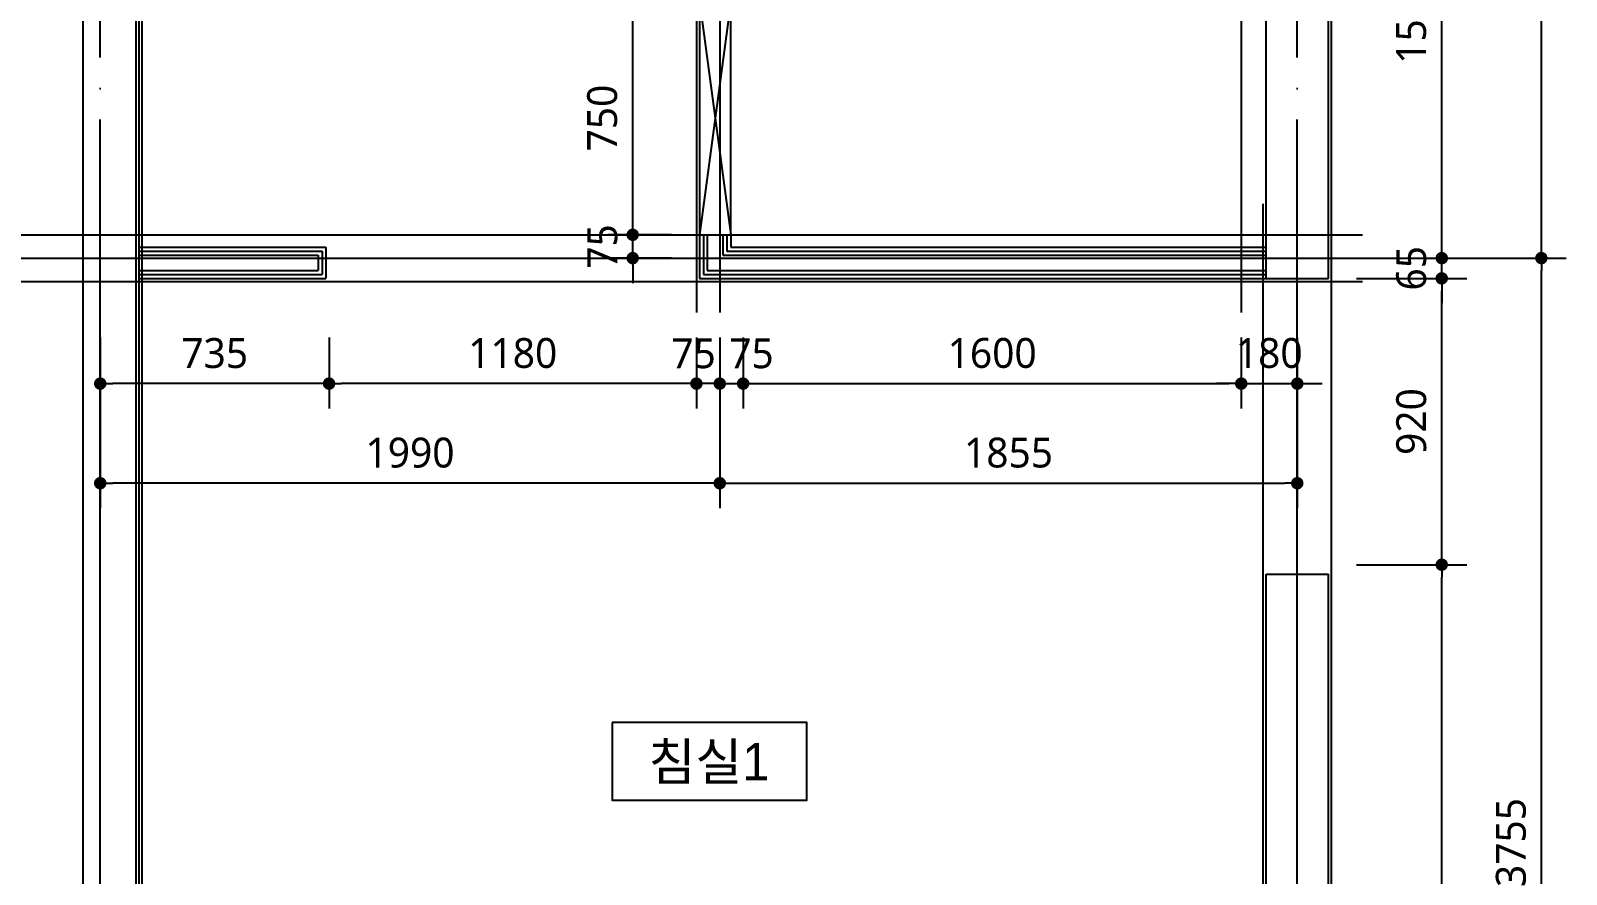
# Model space of a CAD drawing. Header units: millimetres. Extents: x 0 to 92204, y -190080 to 23760.
# Drawn here: x 57626 to 62558, y 9078 to 11788 of the extents above; entities that cross this region are included whole.
import ezdxf
from ezdxf.enums import TextEntityAlignment as Align
from ezdxf.xclip import XClip

# ---------------------------------------------------------------- set-up
doc = ezdxf.new("R2010")
doc.units = ezdxf.units.MM
doc.header["$LTSCALE"] = 100
doc.header["$XCLIPFRAME"] = 0
doc.linetypes.add('AUDIT_D_220706163347-0', pattern=[0])
doc.linetypes.add('CEN', pattern=[62, 60, -1, 0, -1])
doc.layers.get('defpoints').update_dxf_attribs({"color": 139})
for name, color, linetype in [('AA-XXXX-DIMS', 7, 'Continuous'), ('CEN_CON', 1, 'CEN'), ('CEN_WALL', 12, 'CEN'), ('CONC', 2, 'Continuous'), ('DIM', 7, 'AUDIT_D_220706163347-0'), ('MC', 135, 'Continuous'), ('WAL_DRY', 7, 'Continuous'), ('실명', 3, 'AUDIT_D_220706163347-0'), ('실명박스', 7, 'AUDIT_D_220706163347-0'), ('창호-open', 4, 'Continuous')]:
    doc.layers.add(name, color=color, linetype=linetype)
doc.styles.add('HAUD01', font='Dotum.ttf')
doc.styles.add('맑은 고딕', font='malgun.ttf')
doc.dimstyles.new('NDIM40-in', dxfattribs={"dimscale": 40, "dimtxt": 2.4, "dimasz": 1, "dimexe": 2, "dimexo": 2, "dimgap": 1.2, "dimtad": 1, "dimdec": 0, "dimrnd": 0.25, "dimzin": 0, "dimdsep": 46, "dimtxsty": '맑은 고딕', "dimblk": 'DOT', "dimcen": 5, "dimclrd": 256, "dimclre": 256, "dimclrt": 3, "dimadec": 0, "dimazin": 0, "dimtfac": 1, "dimtdec": 0, "dimtix": 1, "dimtmove": 2, "dimatfit": 1, "dimldrblk": 'DIMDOT', "dimfxl": 0, "dimtolj": 1, "dimtzin": 0, "dimarcsym": 0})

# ---------------------------------------------------------------- blocks, each defined once
blk = doc.blocks.new('U-76A(확장)')
at = {"layer": 'CEN_CON'}
for p, q in [((10185, -300), (10185, 10335)), ((14030, -300), (14030, 10335))]:
    blk.add_line(p, q, dxfattribs=at)
at = {"layer": 'CEN_WALL'}
for p, q in [((12040, 10335), (12040, 5080)), ((14635, 5255), (9975, 5255))]:
    blk.add_line(p, q, dxfattribs=at)
at = {"layer": 'CONC'}
for p, q in [((14085, 1690), (14085, 9245)), ((10085, 5190), (10085, 7380)), ((10285, 5190), (10285, 7380)), ((10285, 5190), (10085, 5190)), ((10085, 2140), (10085, 4240)), ((10285, 4240), (10085, 4240)), ((10285, 2140), (10285, 4240))]:
    blk.add_line(p, q, dxfattribs=at)
at = {"layer": 'MC'}
for p, q in [((10075, -300), (10075, 10335)), ((12115, 10335), (12115, 5080)), ((13895, -300), (13895, 10335)), ((10365, 6945), (10365, 5080)), ((10295, -300), (10295, 5430)), ((14635, 5330), (9975, 5330)), ((14635, 5180), (9975, 5180))]:
    blk.add_line(p, q, dxfattribs=at)
at = {"layer": 'WAL_DRY'}
for p, q in [((13905, 1870), (13905, 9065)), ((13915, 1860), (13915, 9075)), ((12005, 5330), (12005, 5290)), ((12017.5, 5330), (12017.5, 5277.5)), ((12030, 5330), (12030, 5265)), ((12080, 5330), (12080, 5215)), ((12092.5, 5330), (12092.5, 5202.5)), ((12105, 5330), (12105, 5190)), ((12005, 5290), (10285, 5290)), ((13905, 5290), (13305, 5290)), ((13305, 5290), (13305, 5190)), ((12017.5, 5277.5), (10285, 5277.5)), ((12030, 5265), (10285, 5265)), ((13905, 5277.5), (13317.5, 5277.5)), ((13317.5, 5277.5), (13317.5, 5202.5)), ((13905, 5265), (13330, 5265)), ((13330, 5265), (13330, 5215)), ((12080, 5215), (10285, 5215)), ((12092.5, 5202.5), (10285, 5202.5)), ((12105, 5190), (10285, 5190)), ((13905, 5190), (13305, 5190)), ((13905, 5202.5), (13317.5, 5202.5)), ((13905, 5215), (13330, 5215))]:
    blk.add_line(p, q, dxfattribs=at)
blk = doc.blocks.new('_Dot')
at = {"color": 0, "linetype": 'ByBlock', "lineweight": -2}
blk.add_line((-0.5, 0), (-1, 0), dxfattribs=at)
at = {"color": 0, "linetype": 'ByBlock', "const_width": 0.5}
blk.add_lwpolyline([(-0.25, 0, 1), (0.25, 0, 1)], format="xyb", close=True, dxfattribs=at)
blk = doc.blocks.new('*D207')
at = {"layer": 'defpoints', "color": 0, "transparency": 16777216}
for p in [(59839, 10882.1), (59914, 10882.1), (59914, 10654)]:
    blk.add_point(p, dxfattribs=at)
at = {"layer": 'DIM', "lineweight": -2, "transparency": 16777216}
for p, q in [((59839, 10802.1), (59839, 10574)), ((59914, 10802.1), (59914, 10574)), ((59799, 10654), (59759, 10654)), ((59839, 10654), (59914, 10654)), ((59954, 10654), (59994, 10654))]:
    blk.add_line(p, q, dxfattribs=at)
at = {"layer": 'DIM', "lineweight": -2, "transparency": 16777216, "xscale": 40, "yscale": 40, "zscale": 40}
blk.add_blockref('_Dot', (59839, 10654), dxfattribs=at)
at = {"layer": 'DIM', "lineweight": -2, "transparency": 16777216, "xscale": 40, "yscale": 40, "zscale": 40, "rotation": 180}
blk.add_blockref('_Dot', (59914, 10654), dxfattribs=at)
at = {"layer": 'DIM', "color": 3, "transparency": 16777216, "insert": (59940.8, 10750.8), "char_height": 96, "attachment_point": 5, "style": '맑은 고딕'}
blk.add_mtext('\\A1;75', dxfattribs=at)
blk = doc.blocks.new('DIMDOT')
at = {"layer": 'AA-XXXX-DIMS'}
for p, q in [((0, -1.5), (0, 1.5)), ((-1.5, 0), (1.5, 0))]:
    blk.add_line(p, q, dxfattribs=at)
for radius in [0.5, 0.25]:
    blk.add_circle((0, 0), radius, dxfattribs=at)
blk = doc.blocks.new('*D208')
at = {"layer": 'defpoints', "color": 0, "transparency": 16777216}
for p in [(59914, 10882.1), (61514, 10882.1), (61514, 10654)]:
    blk.add_point(p, dxfattribs=at)
at = {"layer": 'DIM', "lineweight": -2, "transparency": 16777216}
for p, q in [((59914, 10802.1), (59914, 10574)), ((61514, 10802.1), (61514, 10574)), ((59954, 10654), (61474, 10654))]:
    blk.add_line(p, q, dxfattribs=at)
at = {"layer": 'DIM', "lineweight": -2, "transparency": 16777216, "xscale": 40, "yscale": 40, "zscale": 40, "rotation": 180}
blk.add_blockref('_Dot', (59914, 10654), dxfattribs=at)
at = {"layer": 'DIM', "lineweight": -2, "transparency": 16777216, "xscale": 40, "yscale": 40, "zscale": 40}
blk.add_blockref('_Dot', (61514, 10654), dxfattribs=at)
at = {"layer": 'DIM', "color": 3, "transparency": 16777216, "insert": (60714, 10751.8), "char_height": 96, "attachment_point": 5, "style": '맑은 고딕'}
blk.add_mtext('\\A1;1600', dxfattribs=at)
blk = doc.blocks.new('*D209')
at = {"layer": 'defpoints', "color": 0, "transparency": 16777216}
for p in [(61514, 10882.1), (61694, 10882.1), (61694, 10654)]:
    blk.add_point(p, dxfattribs=at)
at = {"layer": 'DIM', "lineweight": -2, "transparency": 16777216}
for p, q in [((61514, 10802.1), (61514, 10574)), ((61694, 10802.1), (61694, 10574)), ((61474, 10654), (61434, 10654)), ((61514, 10654), (61694, 10654)), ((61734, 10654), (61774, 10654))]:
    blk.add_line(p, q, dxfattribs=at)
at = {"layer": 'DIM', "lineweight": -2, "transparency": 16777216, "xscale": 40, "yscale": 40, "zscale": 40}
blk.add_blockref('_Dot', (61514, 10654), dxfattribs=at)
at = {"layer": 'DIM', "lineweight": -2, "transparency": 16777216, "xscale": 40, "yscale": 40, "zscale": 40, "rotation": 180}
blk.add_blockref('_Dot', (61694, 10654), dxfattribs=at)
at = {"layer": 'DIM', "color": 3, "transparency": 16777216, "insert": (61604, 10751.8), "char_height": 96, "attachment_point": 5, "style": '맑은 고딕'}
blk.add_mtext('\\A1;180', dxfattribs=at)
blk = doc.blocks.new('*D210')
at = {"layer": 'defpoints', "color": 0, "transparency": 16777216}
for p in [(59839, 10882.1), (61694, 10882.1), (61694, 10334)]:
    blk.add_point(p, dxfattribs=at)
at = {"layer": 'DIM', "lineweight": -2, "transparency": 16777216}
for p, q in [((59839, 10802.1), (59839, 10254)), ((61694, 10802.1), (61694, 10254)), ((59879, 10334), (61654, 10334))]:
    blk.add_line(p, q, dxfattribs=at)
at = {"layer": 'DIM', "lineweight": -2, "transparency": 16777216, "xscale": 40, "yscale": 40, "zscale": 40, "rotation": 180}
blk.add_blockref('_Dot', (59839, 10334), dxfattribs=at)
at = {"layer": 'DIM', "lineweight": -2, "transparency": 16777216, "xscale": 40, "yscale": 40, "zscale": 40}
blk.add_blockref('_Dot', (61694, 10334), dxfattribs=at)
at = {"layer": 'DIM', "color": 3, "transparency": 16777216, "insert": (60766.5, 10431.8), "char_height": 96, "attachment_point": 5, "style": '맑은 고딕'}
blk.add_mtext('\\A1;1855', dxfattribs=at)
blk = doc.blocks.new('*D140')
at = {"layer": 'defpoints', "color": 0, "transparency": 16777216}
for p in [(59764, 10882.1), (59839, 10882.1), (59764, 10654)]:
    blk.add_point(p, dxfattribs=at)
at = {"layer": 'DIM', "lineweight": -2, "transparency": 16777216}
for p, q in [((59764, 10802.1), (59764, 10574)), ((59839, 10802.1), (59839, 10574)), ((59724, 10654), (59684, 10654)), ((59839, 10654), (59764, 10654)), ((59879, 10654), (59919, 10654))]:
    blk.add_line(p, q, dxfattribs=at)
at = {"layer": 'DIM', "lineweight": -2, "transparency": 16777216, "xscale": 40, "yscale": 40, "zscale": 40}
blk.add_blockref('_Dot', (59764, 10654), dxfattribs=at)
at = {"layer": 'DIM', "lineweight": -2, "transparency": 16777216, "xscale": 40, "yscale": 40, "zscale": 40, "rotation": 180}
blk.add_blockref('_Dot', (59839, 10654), dxfattribs=at)
at = {"layer": 'DIM', "color": 3, "transparency": 16777216, "insert": (59754.8, 10750.8), "char_height": 96, "attachment_point": 5, "style": '맑은 고딕'}
blk.add_mtext('\\A1;75', dxfattribs=at)
blk = doc.blocks.new('*D141')
at = {"layer": 'defpoints', "color": 0, "transparency": 16777216}
for p in [(58584, 10882.1), (59764, 10882.1), (58584, 10654)]:
    blk.add_point(p, dxfattribs=at)
at = {"layer": 'DIM', "lineweight": -2, "transparency": 16777216}
for p, q in [((58584, 10802.1), (58584, 10574)), ((59764, 10802.1), (59764, 10574)), ((59724, 10654), (58624, 10654))]:
    blk.add_line(p, q, dxfattribs=at)
at = {"layer": 'DIM', "lineweight": -2, "transparency": 16777216, "xscale": 40, "yscale": 40, "zscale": 40, "rotation": 180}
blk.add_blockref('_Dot', (58584, 10654), dxfattribs=at)
at = {"layer": 'DIM', "lineweight": -2, "transparency": 16777216, "xscale": 40, "yscale": 40, "zscale": 40}
blk.add_blockref('_Dot', (59764, 10654), dxfattribs=at)
at = {"layer": 'DIM', "color": 3, "transparency": 16777216, "insert": (59174, 10751.8), "char_height": 96, "attachment_point": 5, "style": '맑은 고딕'}
blk.add_mtext('\\A1;1180', dxfattribs=at)
blk = doc.blocks.new('*D142')
at = {"layer": 'defpoints', "color": 0, "transparency": 16777216}
for p in [(57849, 10882.1), (58584, 10882.1), (57849, 10654)]:
    blk.add_point(p, dxfattribs=at)
at = {"layer": 'DIM', "lineweight": -2, "transparency": 16777216}
for p, q in [((57849, 10802.1), (57849, 10574)), ((58584, 10802.1), (58584, 10574)), ((58544, 10654), (57889, 10654))]:
    blk.add_line(p, q, dxfattribs=at)
at = {"layer": 'DIM', "lineweight": -2, "transparency": 16777216, "xscale": 40, "yscale": 40, "zscale": 40, "rotation": 180}
blk.add_blockref('_Dot', (57849, 10654), dxfattribs=at)
at = {"layer": 'DIM', "lineweight": -2, "transparency": 16777216, "xscale": 40, "yscale": 40, "zscale": 40}
blk.add_blockref('_Dot', (58584, 10654), dxfattribs=at)
at = {"layer": 'DIM', "color": 3, "transparency": 16777216, "insert": (58216.5, 10751.6), "char_height": 96, "attachment_point": 5, "style": '맑은 고딕'}
blk.add_mtext('\\A1;735', dxfattribs=at)
blk = doc.blocks.new('*D143')
at = {"layer": 'defpoints', "color": 0, "transparency": 16777216}
for p in [(57849, 10882.1), (59839, 10882.1), (57849, 10334)]:
    blk.add_point(p, dxfattribs=at)
at = {"layer": 'DIM', "lineweight": -2, "transparency": 16777216}
for p, q in [((57849, 10802.1), (57849, 10254)), ((59839, 10802.1), (59839, 10254)), ((59799, 10334), (57889, 10334))]:
    blk.add_line(p, q, dxfattribs=at)
at = {"layer": 'DIM', "lineweight": -2, "transparency": 16777216, "xscale": 40, "yscale": 40, "zscale": 40, "rotation": 180}
blk.add_blockref('_Dot', (57849, 10334), dxfattribs=at)
at = {"layer": 'DIM', "lineweight": -2, "transparency": 16777216, "xscale": 40, "yscale": 40, "zscale": 40}
blk.add_blockref('_Dot', (59839, 10334), dxfattribs=at)
at = {"layer": 'DIM', "color": 3, "transparency": 16777216, "insert": (58844, 10431.8), "char_height": 96, "attachment_point": 5, "style": '맑은 고딕'}
blk.add_mtext('\\A1;1990', dxfattribs=at)
blk = doc.blocks.new('*D150')
at = {"layer": 'defpoints', "color": 0, "transparency": 16777216}
for p in [(59559.3, 11132.1), (59764, 11132.1), (59764, 11057.1)]:
    blk.add_point(p, dxfattribs=at)
at = {"layer": 'DIM', "lineweight": -2, "transparency": 16777216}
for p, q in [((59559.3, 11172.1), (59559.3, 11212.1)), ((59684, 11132.1), (59479.3, 11132.1)), ((59559.3, 11057.1), (59559.3, 11132.1)), ((59684, 11057.1), (59479.3, 11057.1)), ((59559.3, 11017.1), (59559.3, 10977.1))]:
    blk.add_line(p, q, dxfattribs=at)
at = {"layer": 'DIM', "lineweight": -2, "transparency": 16777216, "xscale": 40, "yscale": 40, "zscale": 40}
for p, rotation in [((59559.3, 11132.1), 270), ((59559.3, 11057.1), 90)]:
    blk.add_blockref('_Dot', p, dxfattribs=dict(at, rotation=rotation))
at = {"layer": 'DIM', "color": 3, "transparency": 16777216, "insert": (59462.5, 11094.6), "char_height": 96, "attachment_point": 5, "rotation": 90, "style": '맑은 고딕'}
blk.add_mtext('\\A1;75', dxfattribs=at)
blk = doc.blocks.new('*D151')
at = {"layer": 'defpoints', "color": 0, "transparency": 16777216}
for p in [(59559.3, 11882.1), (59764, 11882.1), (59764, 11132.1)]:
    blk.add_point(p, dxfattribs=at)
at = {"layer": 'DIM', "lineweight": -2, "transparency": 16777216}
for p, q in [((59684, 11882.1), (59479.3, 11882.1)), ((59559.3, 11172.1), (59559.3, 11842.1)), ((59684, 11132.1), (59479.3, 11132.1))]:
    blk.add_line(p, q, dxfattribs=at)
at = {"layer": 'DIM', "lineweight": -2, "transparency": 16777216, "xscale": 40, "yscale": 40, "zscale": 40}
for p, rotation in [((59559.3, 11882.1), 90), ((59559.3, 11132.1), 270)]:
    blk.add_blockref('_Dot', p, dxfattribs=dict(at, rotation=rotation))
at = {"layer": 'DIM', "color": 3, "transparency": 16777216, "insert": (59461.7, 11507.1), "char_height": 96, "attachment_point": 5, "rotation": 90, "style": '맑은 고딕'}
blk.add_mtext('\\A1;750', dxfattribs=at)
blk = doc.blocks.new('*D153')
at = {"layer": 'defpoints', "color": 0, "transparency": 16777216}
for p in [(61804, 10072.1), (62158.1, 10072.1), (61804, 7507.1)]:
    blk.add_point(p, dxfattribs=at)
at = {"layer": 'DIM', "lineweight": -2, "transparency": 16777216}
for p, q in [((61884, 10072.1), (62238.1, 10072.1)), ((62158.1, 7547.1), (62158.1, 10032.1)), ((61884, 7507.1), (62238.1, 7507.1))]:
    blk.add_line(p, q, dxfattribs=at)
at = {"layer": 'DIM', "lineweight": -2, "transparency": 16777216, "xscale": 40, "yscale": 40, "zscale": 40}
for p, rotation in [((62158.1, 10072.1), 90), ((62158.1, 7507.1), 270)]:
    blk.add_blockref('_Dot', p, dxfattribs=dict(at, rotation=rotation))
at = {"layer": 'DIM', "color": 3, "transparency": 16777216, "insert": (62060.5, 8789.6), "char_height": 96, "attachment_point": 5, "rotation": 90, "style": '맑은 고딕'}
blk.add_mtext('\\A1;2565', dxfattribs=at)
blk = doc.blocks.new('*D154')
at = {"layer": 'defpoints', "color": 0, "transparency": 16777216}
for p in [(61804, 10992.1), (62158.1, 10992.1), (61804, 10072.1)]:
    blk.add_point(p, dxfattribs=at)
at = {"layer": 'DIM', "lineweight": -2, "transparency": 16777216}
for p, q in [((61884, 10992.1), (62238.1, 10992.1)), ((62158.1, 10112.1), (62158.1, 10952.1)), ((61884, 10072.1), (62238.1, 10072.1))]:
    blk.add_line(p, q, dxfattribs=at)
at = {"layer": 'DIM', "lineweight": -2, "transparency": 16777216, "xscale": 40, "yscale": 40, "zscale": 40}
for p, rotation in [((62158.1, 10992.1), 90), ((62158.1, 10072.1), 270)]:
    blk.add_blockref('_Dot', p, dxfattribs=dict(at, rotation=rotation))
at = {"layer": 'DIM', "color": 3, "transparency": 16777216, "insert": (62060.5, 10532.1), "char_height": 96, "attachment_point": 5, "rotation": 90, "style": '맑은 고딕'}
blk.add_mtext('\\A1;920', dxfattribs=at)
blk = doc.blocks.new('*D155')
at = {"layer": 'defpoints', "color": 0, "transparency": 16777216}
for p in [(61804, 11057.1), (62158.1, 11057.1), (61804, 10992.1)]:
    blk.add_point(p, dxfattribs=at)
at = {"layer": 'DIM', "lineweight": -2, "transparency": 16777216}
for p, q in [((62158.1, 11097.1), (62158.1, 11137.1)), ((61884, 11057.1), (62238.1, 11057.1)), ((62158.1, 10992.1), (62158.1, 11057.1)), ((61884, 10992.1), (62238.1, 10992.1)), ((62158.1, 10952.1), (62158.1, 10912.1))]:
    blk.add_line(p, q, dxfattribs=at)
at = {"layer": 'DIM', "lineweight": -2, "transparency": 16777216, "xscale": 40, "yscale": 40, "zscale": 40}
for p, rotation in [((62158.1, 11057.1), 270), ((62158.1, 10992.1), 90)]:
    blk.add_blockref('_Dot', p, dxfattribs=dict(at, rotation=rotation))
at = {"layer": 'DIM', "color": 3, "transparency": 16777216, "insert": (62060.5, 11024.6), "char_height": 96, "attachment_point": 5, "rotation": 90, "style": '맑은 고딕'}
blk.add_mtext('\\A1;65', dxfattribs=at)
blk = doc.blocks.new('*D157')
at = {"layer": 'defpoints', "color": 0, "transparency": 16777216}
for p in [(61804, 13642.1), (62478.1, 13642.1), (61804, 11057.1)]:
    blk.add_point(p, dxfattribs=at)
at = {"layer": 'DIM', "lineweight": -2, "transparency": 16777216}
for p, q in [((61884, 13642.1), (62558.1, 13642.1)), ((62478.1, 11097.1), (62478.1, 13602.1)), ((61884, 11057.1), (62558.1, 11057.1))]:
    blk.add_line(p, q, dxfattribs=at)
at = {"layer": 'DIM', "lineweight": -2, "transparency": 16777216, "xscale": 40, "yscale": 40, "zscale": 40}
for p, rotation in [((62478.1, 13642.1), 90), ((62478.1, 11057.1), 270)]:
    blk.add_blockref('_Dot', p, dxfattribs=dict(at, rotation=rotation))
at = {"layer": 'DIM', "color": 3, "transparency": 16777216, "insert": (62380.5, 12349.6), "char_height": 96, "attachment_point": 5, "rotation": 90, "style": '맑은 고딕'}
blk.add_mtext('\\A1;2585', dxfattribs=at)
blk = doc.blocks.new('*D158')
at = {"layer": 'defpoints', "color": 0, "transparency": 16777216}
for p in [(61804, 12592.1), (62158.1, 12592.1), (61804, 11057.1)]:
    blk.add_point(p, dxfattribs=at)
at = {"layer": 'DIM', "lineweight": -2, "transparency": 16777216}
for p, q in [((61884, 12592.1), (62238.1, 12592.1)), ((62158.1, 11097.1), (62158.1, 12552.1)), ((61884, 11057.1), (62238.1, 11057.1))]:
    blk.add_line(p, q, dxfattribs=at)
at = {"layer": 'DIM', "lineweight": -2, "transparency": 16777216, "xscale": 40, "yscale": 40, "zscale": 40}
for p, rotation in [((62158.1, 12592.1), 90), ((62158.1, 11057.1), 270)]:
    blk.add_blockref('_Dot', p, dxfattribs=dict(at, rotation=rotation))
at = {"layer": 'DIM', "color": 3, "transparency": 16777216, "insert": (62060.2, 11824.6), "char_height": 96, "attachment_point": 5, "rotation": 90, "style": '맑은 고딕'}
blk.add_mtext('\\A1;1535', dxfattribs=at)
blk = doc.blocks.new('*D159')
at = {"layer": 'defpoints', "color": 0, "transparency": 16777216}
for p in [(61804, 11057.1), (62478.1, 11057.1), (61804, 7302.1)]:
    blk.add_point(p, dxfattribs=at)
at = {"layer": 'DIM', "lineweight": -2, "transparency": 16777216}
for p, q in [((61884, 11057.1), (62558.1, 11057.1)), ((62478.1, 7342.1), (62478.1, 11017.1)), ((61884, 7302.1), (62558.1, 7302.1))]:
    blk.add_line(p, q, dxfattribs=at)
at = {"layer": 'DIM', "lineweight": -2, "transparency": 16777216, "xscale": 40, "yscale": 40, "zscale": 40}
for p, rotation in [((62478.1, 11057.1), 90), ((62478.1, 7302.1), 270)]:
    blk.add_blockref('_Dot', p, dxfattribs=dict(at, rotation=rotation))
at = {"layer": 'DIM', "color": 3, "transparency": 16777216, "insert": (62380.5, 9179.6), "char_height": 96, "attachment_point": 5, "rotation": 90, "style": '맑은 고딕'}
blk.add_mtext('\\A1;3755', dxfattribs=at)

msp = doc.modelspace()

# ---------------------------------------------------------------- linework, layer by layer
at = {"layer": '실명박스'}
msp.add_lwpolyline([(59492.9, 9565.2), (59492.9, 9315.2), (60118.2, 9315.2), (60118.2, 9565.2)], close=True, dxfattribs=at)
at = {"layer": '창호-open'}
for p, q in [((59874, 11882.1), (59774, 11132.1)), ((59774, 11882.1), (59874, 11132.1))]:
    msp.add_line(p, q, dxfattribs=at)
msp.add_lwpolyline([(59874, 11882.1), (59774, 11882.1), (59774, 11132.1), (59874, 11132.1)], close=True, dxfattribs=at)

# ---------------------------------------------------------------- block references
ref = msp.add_blockref('U-76A(확장)', (71879, 5802.1), dxfattribs=dict(xscale=-1))
XClip(ref).set_block_clipping_path([(-1332.1523822156, -300), (14635, 13075.0000000001)])

# ---------------------------------------------------------------- texts
at = {"layer": '실명', "style": 'HAUD01'}
msp.add_text('침실1', height=120, dxfattribs=at).set_placement((59804.4, 9442), align=Align.MIDDLE)

# ---------------------------------------------------------------- dimensions: what is measured, and where the dimension line sits
at = {"layer": 'DIM'}
for base, p1, p2, angle, picture, middle in [((62478.1, 13642.1), (61804, 11057.1), (61804, 13642.1), 270, '*D157', (62380.5, 12349.6)), ((62158.1, 12592.1), (61804, 11057.1), (61804, 12592.1), 270, '*D158', (62060.2, 11824.6)), ((59559.3, 11882.1), (59764, 11132.1), (59764, 11882.1), 90, '*D151', (59461.7, 11507.1)), ((59559.3, 11132.1), (59764, 11057.1), (59764, 11132.1), 90, '*D150', (59462.5, 11094.6)), ((62158.1, 11057.1), (61804, 10992.1), (61804, 11057.1), 270, '*D155', (62060.5, 11024.6)), ((62478.1, 11057.1), (61804, 7302.1), (61804, 11057.1), 270, '*D159', (62380.5, 9179.6)), ((62158.1, 10992.1), (61804, 10072.1), (61804, 10992.1), 270, '*D154', (62060.5, 10532.1)), ((57849, 10654), (58584, 10882.1), (57849, 10882.1), 180, '*D142', (58216.5, 10751.6)), ((57849, 10334), (59839, 10882.1), (57849, 10882.1), 180, '*D143', (58844, 10431.8)), ((58584, 10654), (59764, 10882.1), (58584, 10882.1), 180, '*D141', (59174, 10751.8)), ((61694, 10334), (59839, 10882.1), (61694, 10882.1), 180, '*D210', (60766.5, 10431.8)), ((61514, 10654), (59914, 10882.1), (61514, 10882.1), 180, '*D208', (60714, 10751.8)), ((61694, 10654), (61514, 10882.1), (61694, 10882.1), 180, '*D209', (61604, 10751.8)), ((62158.1, 10072.1), (61804, 7507.1), (61804, 10072.1), 270, '*D153', (62060.5, 8789.6))]:
    dim = msp.add_linear_dim(base=base, p1=p1, p2=p2, angle=angle, dimstyle='NDIM40-in', override={"dimscale": 40}, dxfattribs=at)
    dim.commit()
    dim.dimension.update_dxf_attribs({"geometry": picture, "text_midpoint": middle})
for base, p2, picture, middle in [((59764, 10654), (59764, 10882.1), '*D140', (59754.8, 10750.8)), ((59914, 10654), (59914, 10882.1), '*D207', (59940.8, 10750.8))]:
    dim = msp.add_linear_dim(base=base, p1=(59839, 10882.1), p2=p2, angle=180, dimstyle='NDIM40-in', override={"dimscale": 40}, dxfattribs=at)
    dim.commit()
    dim.dimension.update_dxf_attribs({"geometry": picture, "text_midpoint": middle, "dimtype": 160})

doc.saveas('drawing.dxf')
